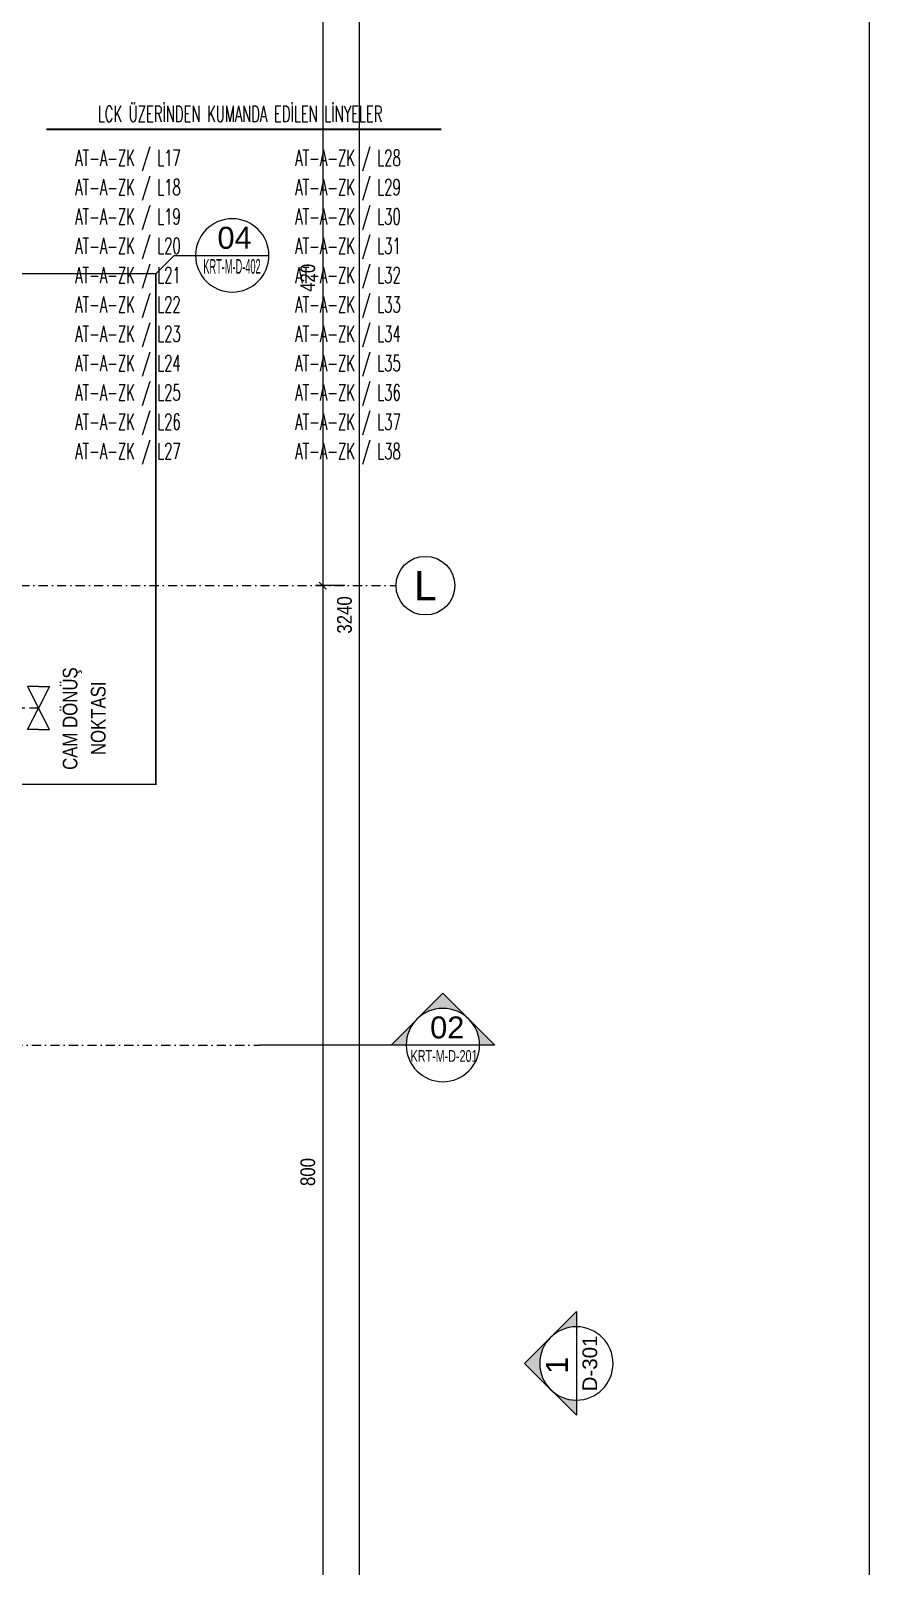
# Model space of a CAD drawing. Extents: x -1701 to 23780, y -363 to 7742.
# Drawn here: x 4833 to 5405, y 1316 to 2364 of the extents above; entities that cross this region are included whole.
import ezdxf
from ezdxf.enums import TextEntityAlignment as Align

# ---------------------------------------------------------------- set-up
doc = ezdxf.new("R2010")
doc.units = 0
doc.header["$LTSCALE"] = 25
doc.header["$MEASUREMENT"] = 0
doc.header["$PDMODE"] = 1
for name, pattern in [('Audi$0$DASHDOT2', [0.5, 0.25, -0.125, 0, -0.125]), ('Audi$0$DASHED2', [0.375, 0.25, -0.125]), ('Audi$0$HIDDEN2', [4.7625, 3.175, -1.5875])]:
    doc.linetypes.add(name, pattern=pattern)
doc.layers.get('0').update_dxf_attribs({"color": 9, "lineweight": 9})
doc.layers.get('Defpoints').update_dxf_attribs({"color": 9, "lineweight": 9})
for name, color, linetype, lineweight in [('Audi$0$10', 8, 'Continuous', 9), ('Audi$0$21', 8, 'Continuous', 9), ('Audi$0$24', 8, 'Audi$0$DASHDOT2', 9), ('Audi$0$25', 8, 'Continuous', 9), ('E-YAZI', 7, 'Continuous', 30)]:
    doc.layers.add(name, color=color, linetype=linetype, lineweight=lineweight)
doc.layers.add('Audi$0$40A', color=8, linetype='Continuous', lineweight=9, plot=False)
doc.styles.add('Audi$0$Arial', font='arial.ttf', dxfattribs={"height": 2.5})
doc.styles.add('Audi$0$MuuM_TEXT-STANDART', font='ARIALN.TTF')
doc.styles.add('E-YAZI', font='txttw.shx')
doc.dimstyles.new('Audi$0$MuuM_DIM50', dxfattribs={"dimscale": 5, "dimtxt": 2, "dimasz": 1, "dimexe": 1, "dimexo": 1, "dimgap": 1, "dimtad": 1, "dimdec": 1, "dimrnd": 0.5, "dimdsep": 46, "dimtxsty": 'Audi$0$MuuM_TEXT-STANDART', "dimblk": 'Audi$0$_ArchTick', "dimcen": 0, "dimdle": 0.15, "dimclrd": 256, "dimclre": 256, "dimclrt": 256, "dimadec": 0, "dimazin": 0, "dimtfac": 5, "dimtdec": 1, "dimtix": 1, "dimtmove": 2, "dimatfit": 3, "dimldrblk": 'Audi$0$_Dot', "dimfxl": 3, "dimfxlon": 1, "dimtolj": 1, "dimlwd": -1, "dimlwe": -1, "dimarcsym": 0})

# ---------------------------------------------------------------- blocks, each defined once
blk = doc.blocks.new('Audi$0$0_exteriorelevation1')
h = blk.add_hatch(color=256)
h.dxf.hatch_style = 1
h.paths.add_polyline_path([(0, 7.07), (-3.54, 3.54, -0.414214), (3.54, 3.54)])
h = blk.add_hatch(color=256)
edge = h.paths.add_edge_path()
edge.add_arc((0, 0), 5, 135, 180)
edge.add_line((-5, 0), (-7.07, 0))
edge.add_line((-7.07, 0), (-3.54, 3.54))
edge = h.paths.add_edge_path()
edge.add_line((5, 0), (7.07, 0))
edge.add_line((7.07, 0), (3.54, 3.54))
edge.add_arc((0, 0), 5, 0, 45, ccw=False)
blk.add_lwpolyline([(7.07, 0), (0, 7.07), (-7.07, 0), (7.07, 0)])
blk.add_lwpolyline([(7.07, 0), (0, 7.07), (-7.07, 0), (7.07, 0)])
blk.add_circle((0, 0), 5)
at = {"style": 'Audi$0$Arial'}
blk.add_attdef('KESITADI', text='', height=3, dxfattribs=at).set_placement((0, 0), align=Align.BOTTOM_CENTER)
blk.add_attdef('PAFTAADI', text='', height=2, dxfattribs=at).set_placement((0, -0.5), align=Align.TOP_CENTER)
blk = doc.blocks.new('Audi$0$0_aks')
at = {"linetype": 'Continuous'}
blk.add_circle((0, 0), 2, dxfattribs=at)
at = {"style": 'Audi$0$Arial'}
blk.add_attdef('AKS', text='', height=2, dxfattribs=at).set_placement((0, 0), align=Align.MIDDLE_CENTER)
blk = doc.blocks.new('Audi$0$_ArchTick')
at = {"color": 0, "linetype": 'ByBlock', "const_width": 0.15}
blk.add_lwpolyline([(-0.5, -0.5), (0.5, 0.5)], dxfattribs=at)
blk = doc.blocks.new('*D4780')
at = {"layer": 'Audi$0$25', "transparency": 16777216}
for p, q in [((350, 800), (330, 800)), ((335, -2440.8), (335, 800.8)), ((350, -2440), (330, -2440))]:
    blk.add_line(p, q, dxfattribs=at)
at = {"layer": 'Defpoints', "color": 0, "transparency": 16777216}
for p in [(335, 800), (360, 800), (360, -2440)]:
    blk.add_point(p, dxfattribs=at)
at = {"layer": 'Audi$0$25', "transparency": 16777216, "xscale": 5, "yscale": 5, "zscale": 5}
for p, rotation in [((335, 800), 90), ((335, -2440), 270)]:
    blk.add_blockref('Audi$0$_ArchTick', p, dxfattribs=dict(at, rotation=rotation))
at = {"layer": 'Audi$0$25', "transparency": 16777216, "insert": (324.9, -820), "char_height": 10, "attachment_point": 5, "rotation": 90, "style": 'Audi$0$MuuM_TEXT-STANDART'}
blk.add_mtext('\\A1;3240', dxfattribs=at)
blk = doc.blocks.new('Audi$0$_Dot')
at = {"color": 0, "linetype": 'ByBlock', "lineweight": -2}
blk.add_line((-0.5, 0), (-1, 0), dxfattribs=at)
at = {"color": 0, "linetype": 'ByBlock', "const_width": 0.5}
blk.add_lwpolyline([(-0.25, 0, 1), (0.25, 0, 1)], format="xyb", close=True, dxfattribs=at)
blk = doc.blocks.new('*D4782')
at = {"layer": 'Audi$0$25', "transparency": 16777216}
for p, q in [((325, -380), (305, -380)), ((310, -379.2), (310, -800.8)), ((325, -800), (305, -800))]:
    blk.add_line(p, q, dxfattribs=at)
at = {"layer": 'Defpoints', "color": 0, "transparency": 16777216}
for p in [(360, -380), (310, -800), (360, -800)]:
    blk.add_point(p, dxfattribs=at)
at = {"layer": 'Audi$0$25', "transparency": 16777216, "xscale": 5, "yscale": 5, "zscale": 5}
for p, rotation in [((310, -380), 90), ((310, -800), 270)]:
    blk.add_blockref('Audi$0$_ArchTick', p, dxfattribs=dict(at, rotation=rotation))
at = {"layer": 'Audi$0$25', "transparency": 16777216, "insert": (299.9, -590), "char_height": 10, "attachment_point": 5, "rotation": 90, "style": 'Audi$0$MuuM_TEXT-STANDART'}
blk.add_mtext('\\A1;420', dxfattribs=at)
blk = doc.blocks.new('*D4783')
at = {"layer": 'Audi$0$25', "transparency": 16777216}
for p, q in [((325, -800), (305, -800)), ((310, -799.2), (310, -1600.8)), ((325, -1600), (305, -1600))]:
    blk.add_line(p, q, dxfattribs=at)
at = {"layer": 'Defpoints', "color": 0, "transparency": 16777216}
for p in [(360, -800), (310, -1600), (360, -1600)]:
    blk.add_point(p, dxfattribs=at)
at = {"layer": 'Audi$0$25', "transparency": 16777216, "xscale": 5, "yscale": 5, "zscale": 5}
for p, rotation in [((310, -800), 90), ((310, -1600), 270)]:
    blk.add_blockref('Audi$0$_ArchTick', p, dxfattribs=dict(at, rotation=rotation))
at = {"layer": 'Audi$0$25', "transparency": 16777216, "insert": (299.9, -1200), "char_height": 10, "attachment_point": 5, "rotation": 90, "style": 'Audi$0$MuuM_TEXT-STANDART'}
blk.add_mtext('\\A1;800', dxfattribs=at)
blk = doc.blocks.new('Audi$0$0_buildingsection')
h = blk.add_hatch(color=256)
h.paths.add_polyline_path([(7.07, 0), (0, 7.07), (-7.07, 0)])
h.paths.add_polyline_path([(5, 0, 1), (-5, 0)], flags=16)
for points in [[(7.07, 0), (0, 7.07), (-7.07, 0), (25, 0)], [(7.07, 0), (0, 7.07), (-7.07, 0), (7.07, 0)]]:
    blk.add_lwpolyline(points)
blk.add_circle((0, 0), 5)
at = {"style": 'Audi$0$Arial'}
blk.add_attdef('KESITADI', text='', height=3, dxfattribs=at).set_placement((0, 0), align=Align.BOTTOM_CENTER)
blk.add_attdef('PAFTAADI', text='', height=2, dxfattribs=at).set_placement((0, -0.5), align=Align.TOP_CENTER)
blk = doc.blocks.new('Audi$0$p-cam dönüş noktası')
at = {"layer": 'Audi$0$21', "elevation": 0}
for points in [[(-26.5, 56.8), (-34, 56.8), (-26.5, 42.1)], [(-26.5, 56.8), (-18.9, 56.8), (-26.5, 42.1)], [(-26.5, 27.5), (-34, 27.5), (-26.5, 42.1)], [(-26.5, 27.5), (-18.9, 27.5), (-26.5, 42.1)]]:
    blk.add_lwpolyline(points, dxfattribs=at)
at = {"layer": 'Audi$0$21', "linetype": 'Audi$0$DASHED2', "elevation": 0}
blk.add_lwpolyline([(-26.5, 42.1), (-84.7, 42.1)], dxfattribs=at)
at = {"layer": 'Audi$0$21', "style": 'Audi$0$MuuM_TEXT-STANDART'}
for s, p in [('CAM DÖNÜŞ ', (0, 0)), ('NOKTASI', (19.2, 10.1))]:
    blk.add_text(s, height=10, rotation=90, dxfattribs=at).set_placement(p)
blk = doc.blocks.new('Audi$0$0_detailbox1')
blk.add_lwpolyline([(10.41, -2.5), (7.91, 0), (-5, 0)])
blk.add_circle((0, 0), 5)
at = {"style": 'Audi$0$Arial'}
blk.add_attdef('DETAYADI', text='', height=3, dxfattribs=at).set_placement((0, 0), align=Align.BOTTOM_CENTER)
blk.add_attdef('PAFTAADI', text='', height=2, dxfattribs=at).set_placement((0, -0.5), align=Align.TOP_CENTER)
blk = doc.blocks.new('Audi$0$P-AKS_AUDI')
at = {"layer": 'Audi$0$21', "linetype": 'Audi$0$DASHDOT2'}
blk.add_lwpolyline([(-3832.02, -1113.38), (266.92, -1113.38)], dxfattribs=at)
at = {"layer": 'Audi$0$24'}
blk.add_lwpolyline([(-3840, -800), (360, -800)], dxfattribs=at)
at = {"layer": 'Audi$0$21'}
ref = blk.add_blockref('Audi$0$0_buildingsection', (391.92, -1113.38), dxfattribs=dict(at, xscale=-5, yscale=5, zscale=5))
ref.add_attrib('KESITADI', '02', dxfattribs={"layer": '0', "height": 15, "style": 'Audi$0$Arial'}).set_placement((394.89, -1113.38), align=Align.BOTTOM_CENTER)
ref.add_attrib('PAFTAADI', 'KRT-M-D-201', dxfattribs={"layer": '0', "height": 8, "style": 'Audi$0$MuuM_TEXT-STANDART', "width": 0.8}).set_placement((392.73, -1127.23), align=Align.BOTTOM_CENTER)
at = {"layer": 'Audi$0$24', "xscale": 10, "yscale": 10, "zscale": 10}
blk.add_blockref('Audi$0$0_aks', (380, -800), dxfattribs=at).add_auto_attribs({'AKS': 'L'})
at = {"layer": 'Audi$0$25'}
for base, p1, p2, picture, middle in [((335, 800), (360, -2440), (360, 800), '*D4780', (324.89, -820)), ((310, -800), (360, -380), (360, -800), '*D4782', (299.89, -590)), ((310, -1600), (360, -800), (360, -1600), '*D4783', (299.89, -1200))]:
    dim = blk.add_linear_dim(base=base, p1=p1, p2=p2, angle=90, dimstyle='Audi$0$MuuM_DIM50', dxfattribs=at)
    dim.commit()
    dim.dimension.update_dxf_attribs({"geometry": picture, "text_midpoint": middle})
blk = doc.blocks.new('Audi$0$p-zemin kat')
blk.add_blockref('Audi$0$p-cam dönüş noktası', (4865.3, 1859.3))
at = {"layer": 'Audi$0$24'}
blk.add_blockref('Audi$0$P-AKS_AUDI', (4722.5, 2785), dxfattribs=at)
blk = doc.blocks.new('Audi')
at = {"layer": 'Audi$0$21', "linetype": 'Audi$0$HIDDEN2', "ltscale": 0.1, "const_width": 1}
blk.add_lwpolyline([(4918.81, 2197.8), (4696.02, 2197.8), (4696.02, 1849.53), (4918.81, 1849.53)], close=True, dxfattribs=at)
at = {"layer": 'Audi$0$40A'}
blk.add_lwpolyline([(5405.06, 80), (80, 80), (80, 4125), (5405.06, 4125)], close=True, dxfattribs=at)
at = {"layer": 'Audi$0$10'}
blk.add_blockref('Audi$0$p-zemin kat', (0, 0), dxfattribs=at)
at = {"layer": 'Audi$0$21'}
ref = blk.add_blockref('Audi$0$0_detailbox1', (4970.86, 2210.3), dxfattribs=dict(at, xscale=-5, yscale=5, zscale=5))
ref.add_attrib('DETAYADI', '04', dxfattribs={"layer": '0', "height": 15, "style": 'Audi$0$Arial'}).set_placement((4972.43, 2210.3), align=Align.BOTTOM_CENTER)
ref.add_attrib('PAFTAADI', 'KRT-M-D-402', dxfattribs={"layer": '0', "height": 10, "style": 'Audi$0$Arial', "width": 0.45}).set_placement((4970.68, 2207.8), align=Align.TOP_CENTER)
ref = blk.add_blockref('Audi$0$0_exteriorelevation1', (5205.42, 1454.41), dxfattribs=dict(at, xscale=-5, yscale=5, zscale=5, rotation=90))
ref.add_attrib('KESITADI', '1', dxfattribs={"layer": '0', "height": 15, "rotation": 90, "style": 'Audi$0$Arial'}).set_placement((5204.13, 1453.15), align=Align.BOTTOM_CENTER)
ref.add_attrib('PAFTAADI', 'D-301', dxfattribs={"layer": '0', "height": 10, "rotation": 90, "style": 'Audi$0$Arial'}).set_placement((5209.57, 1454.41), align=Align.TOP_CENTER)

msp = doc.modelspace()

# ---------------------------------------------------------------- linework, layer by layer
at = {"layer": 'E-YAZI'}
msp.add_line((4844.2, 2296.3), (5113.2, 2296.3), dxfattribs=at)

# ---------------------------------------------------------------- block references
at = {"color": 6}
msp.add_blockref('Audi', (0, 0), dxfattribs=at)

# ---------------------------------------------------------------- texts
at = {"layer": 'E-YAZI', "color": 3, "linetype": 'Continuous', "style": 'E-YAZI', "width": 0.6}
for s, p in [('LCK ÜZERİNDEN KUMANDA EDİLEN LİNYELER', (4976.2, 2306.8)), ('AT-A-ZK / L17', (4899.7, 2276.8)), ('AT-A-ZK / L28', (5049.7, 2276.8)), ('AT-A-ZK / L18', (4899.7, 2256.8)), ('AT-A-ZK / L29', (5049.7, 2256.8)), ('AT-A-ZK / L19', (4899.7, 2236.8)), ('AT-A-ZK / L30', (5049.7, 2236.8)), ('AT-A-ZK / L20', (4899.7, 2216.8)), ('AT-A-ZK / L31', (5049.7, 2216.8)), ('AT-A-ZK / L21', (4899.7, 2196.8)), ('AT-A-ZK / L32', (5049.7, 2196.8)), ('AT-A-ZK / L22', (4899.7, 2176.8)), ('AT-A-ZK / L33', (5049.7, 2176.8)), ('AT-A-ZK / L23', (4899.7, 2156.8)), ('AT-A-ZK / L34', (5049.7, 2156.8)), ('AT-A-ZK / L24', (4899.7, 2136.8)), ('AT-A-ZK / L35', (5049.7, 2136.8)), ('AT-A-ZK / L25', (4899.7, 2116.8)), ('AT-A-ZK / L36', (5049.7, 2116.8)), ('AT-A-ZK / L26', (4899.7, 2096.8)), ('AT-A-ZK / L37', (5049.7, 2096.8)), ('AT-A-ZK / L27', (4899.7, 2076.8)), ('AT-A-ZK / L38', (5049.7, 2076.8))]:
    msp.add_text(s, height=10.938, dxfattribs=at).set_placement(p, align=Align.MIDDLE_CENTER)

doc.saveas('drawing.dxf')
